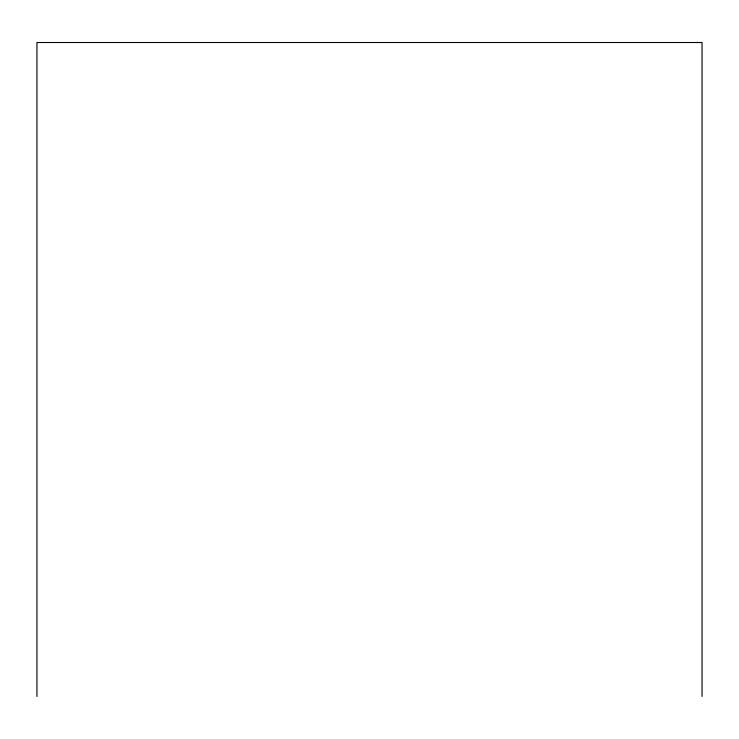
<?xml version="1.0" encoding="UTF-8"?>
<svg xmlns="http://www.w3.org/2000/svg" width="739" height="739" viewBox="0 0 739 739"><rect width="100%" height="100%" fill="white"/><g stroke="black" fill="none" stroke-linecap="round" stroke-linejoin="round"><path stroke-width="1.11" d="M702.05 696.489L702.05 42.511L36.95 42.511L36.95 696.489"/></g></svg>
